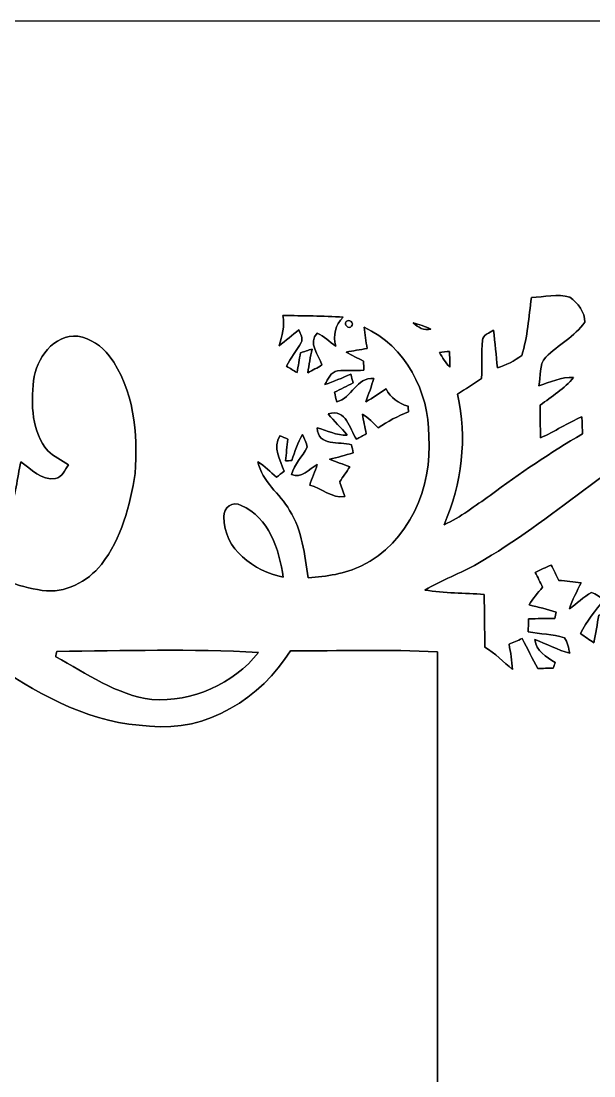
# Model space of a CAD drawing. Header units: centimetres. Extents: x -16.8 to 16.8, y -16.7 to 16.7.
# Drawn here: x 0 to 9.05, y 0 to 16.67 of the extents above; entities that cross this region are included whole.
import ezdxf

# ---------------------------------------------------------------- set-up
doc = ezdxf.new("R2010")
doc.units = ezdxf.units.CM
doc.header["$MEASUREMENT"] = 0
doc.layers.add('Layer 1', color=7, linetype='Continuous')

msp = doc.modelspace()

# ---------------------------------------------------------------- linework, layer by layer
at = {"layer": 'Layer 1', "color": 7}
for points, knots in [([(-16.77458, 16.66875), (-16.77458, 16.66875), (16.77458, 16.66875), (16.77458, 16.66875), (16.77458, 16.66875), (16.77458, 16.66875), (16.77458, -16.66875), (16.77458, -16.66875), (16.77458, -16.66875), (16.77458, -16.66875), (-16.77458, -16.66875), (-16.77458, -16.66875), (-16.77458, -16.66875), (-16.77458, -16.66875), (-16.77458, 16.66875), (-16.77458, 16.66875), (-16.77458, 16.66875), (-16.77458, 16.66875), (-16.77458, 16.66875), (-16.77458, 16.66875)], [0, 0, 0, 0, 0.16666667, 0.16666667, 0.16666667, 0.16666667, 0.33333333, 0.33333333, 0.33333333, 0.33333333, 0.5, 0.5, 0.5, 0.5, 0.66666667, 0.66666667, 0.66666667, 0.66666667, 1, 1, 1, 1]), ([(8.0645, 12.2996), (8.26558, 12.30524), (8.4776, 12.36804), (8.67304, 12.30559), (8.67304, 12.30559), (8.7944, 12.21669), (8.90976, 12.06817), (8.9087, 11.91295), (8.9087, 11.91295), (8.74712, 11.68118), (8.48748, 11.55241), (8.29028, 11.35733), (8.29028, 11.35733), (8.17245, 11.24232), (8.22537, 11.05006), (8.1788, 10.90718), (8.1788, 10.90718), (8.36048, 10.95763), (8.53687, 11.04829), (8.73054, 11.03912), (8.73054, 11.03912), (8.58661, 10.85709), (8.38306, 10.73891), (8.20279, 10.59744), (8.20279, 10.59744), (8.20279, 10.4267), (8.20385, 10.25525), (8.20702, 10.08415), (8.20702, 10.08415), (8.43104, 10.18293), (8.63741, 10.31663), (8.86142, 10.41612), (8.86142, 10.41612), (8.86354, 10.34874), (8.86813, 10.21362), (8.8706, 10.14624), (8.8706, 10.14624), (8.36683, 9.84814), (7.87682, 9.52606), (7.4108, 9.17116), (7.4108, 9.17116), (7.17197, 9.01241), (6.94761, 8.82721), (6.68373, 8.71044), (6.68373, 8.71044), (6.96101, 9.35637), (7.05838, 10.08204), (6.89504, 10.77136), (6.89504, 10.77136), (7.02204, 10.85533), (7.15116, 10.93717), (7.2771, 11.02325), (7.2771, 11.02325), (7.28169, 11.22327), (7.27075, 11.42436), (7.28945, 11.62403), (7.28945, 11.62403), (7.29297, 11.7161), (7.40304, 11.73727), (7.46584, 11.78278), (7.46584, 11.78278), (7.4863, 11.58487), (7.50746, 11.38661), (7.52581, 11.18835), (7.52581, 11.18835), (7.66339, 11.2328), (7.79357, 11.29841), (7.90998, 11.38484), (7.90998, 11.38484), (8.00876, 11.67836), (8.01829, 11.99444), (8.0645, 12.2996)], [0, 0, 0, 0, 0.05263158, 0.05263158, 0.05263158, 0.05263158, 0.10526316, 0.10526316, 0.10526316, 0.10526316, 0.15789474, 0.15789474, 0.15789474, 0.15789474, 0.21052632, 0.21052632, 0.21052632, 0.21052632, 0.26315789, 0.26315789, 0.26315789, 0.26315789, 0.31578947, 0.31578947, 0.31578947, 0.31578947, 0.36842105, 0.36842105, 0.36842105, 0.36842105, 0.42105263, 0.42105263, 0.42105263, 0.42105263, 0.47368421, 0.47368421, 0.47368421, 0.47368421, 0.52631579, 0.52631579, 0.52631579, 0.52631579, 0.57894737, 0.57894737, 0.57894737, 0.57894737, 0.63157895, 0.63157895, 0.63157895, 0.63157895, 0.68421053, 0.68421053, 0.68421053, 0.68421053, 0.73684211, 0.73684211, 0.73684211, 0.73684211, 0.78947368, 0.78947368, 0.78947368, 0.78947368, 0.84210526, 0.84210526, 0.84210526, 0.84210526, 0.89473684, 0.89473684, 0.89473684, 0.89473684, 1, 1, 1, 1]), ([(4.13702, 12.01596), (4.45382, 12.01244), (4.77132, 12.0082), (5.08847, 11.99021), (5.08847, 11.99021), (4.96182, 11.8678), (4.92619, 11.70058), (4.9724, 11.53266), (4.9724, 11.53266), (4.87398, 11.60004), (4.78861, 11.68753), (4.67924, 11.73797), (4.67924, 11.73797), (4.52473, 11.58699), (4.70359, 11.39225), (4.75333, 11.23421), (4.75333, 11.23421), (4.67995, 11.19152), (4.60587, 11.14989), (4.53037, 11.11144), (4.53037, 11.11144), (4.54801, 11.23703), (4.57271, 11.36191), (4.59846, 11.48609), (4.59846, 11.48609), (4.53743, 11.46669), (4.47675, 11.44729), (4.41607, 11.42753), (4.41607, 11.42753), (4.39596, 11.32417), (4.38044, 11.21974), (4.35963, 11.11638), (4.35963, 11.11638), (4.30318, 11.14884), (4.24744, 11.18164), (4.19171, 11.21481), (4.19171, 11.21481), (4.25803, 11.34639), (4.35363, 11.45963), (4.4256, 11.58769), (4.4256, 11.58769), (4.46299, 11.65366), (4.40796, 11.72457), (4.39067, 11.78877), (4.39067, 11.78877), (4.28554, 11.70517), (4.18289, 11.61909), (4.07599, 11.5383), (4.07599, 11.5383), (4.12115, 11.69317), (4.17195, 11.85298), (4.13702, 12.01596)], [0, 0, 0, 0, 0.07142857, 0.07142857, 0.07142857, 0.07142857, 0.14285714, 0.14285714, 0.14285714, 0.14285714, 0.21428571, 0.21428571, 0.21428571, 0.21428571, 0.28571429, 0.28571429, 0.28571429, 0.28571429, 0.35714286, 0.35714286, 0.35714286, 0.35714286, 0.42857143, 0.42857143, 0.42857143, 0.42857143, 0.5, 0.5, 0.5, 0.5, 0.57142857, 0.57142857, 0.57142857, 0.57142857, 0.64285714, 0.64285714, 0.64285714, 0.64285714, 0.71428571, 0.71428571, 0.71428571, 0.71428571, 0.78571429, 0.78571429, 0.78571429, 0.78571429, 0.85714286, 0.85714286, 0.85714286, 0.85714286, 1, 1, 1, 1]), ([(5.13891, 11.92107), (5.18336, 11.96834), (5.26803, 11.89426), (5.22182, 11.84522), (5.22182, 11.84522), (5.1756, 11.79442), (5.09129, 11.87097), (5.13891, 11.92107)], [0, 0, 0, 0, 0.33333333, 0.33333333, 0.33333333, 0.33333333, 1, 1, 1, 1]), ([(6.19689, 11.90131), (6.28685, 11.87556), (6.38845, 11.84275), (6.47629, 11.80112), (6.47629, 11.80112), (6.36729, 11.77396), (6.27168, 11.82687), (6.19689, 11.90131)], [0, 0, 0, 0, 0.33333333, 0.33333333, 0.33333333, 0.33333333, 1, 1, 1, 1]), ([(0.19826, 10.98585), (0.23566, 11.3351), (0.51223, 11.72104), (0.89888, 11.69141), (0.89888, 11.69141), (1.09291, 11.64943), (1.27494, 11.54007), (1.39418, 11.37955), (1.39418, 11.37955), (1.78576, 10.85109), (1.84503, 10.15224), (1.80234, 9.5183), (1.80234, 9.5183), (1.72544, 9.01206), (1.58327, 8.49418), (1.26859, 8.08073), (1.26859, 8.08073), (1.04634, 7.80768), (0.69638, 7.61965), (0.33479, 7.67327), (0.33479, 7.67327), (-0.0575, 7.72654), (-0.43427, 7.88035), (-0.76659, 8.09378), (-0.76659, 8.09378), (-0.51188, 8.31885), (-0.2667, 8.58485), (-0.16722, 8.91752), (-0.16722, 8.91752), (-0.09349, 9.1754), (-0.05962, 9.44245), (-0.00459, 9.70456), (-0.00459, 9.70456), (0.16298, 9.58815), (0.31609, 9.40929), (0.54434, 9.43822), (0.54434, 9.43822), (0.65052, 9.46221), (0.69462, 9.57509), (0.74859, 9.65729), (0.74859, 9.65729), (0.63959, 9.73032), (0.51788, 9.78747), (0.42122, 9.87672), (0.42122, 9.87672), (0.16757, 10.18011), (0.15346, 10.61156), (0.19826, 10.98585)], [0, 0, 0, 0, 0.07692308, 0.07692308, 0.07692308, 0.07692308, 0.15384615, 0.15384615, 0.15384615, 0.15384615, 0.23076923, 0.23076923, 0.23076923, 0.23076923, 0.30769231, 0.30769231, 0.30769231, 0.30769231, 0.38461538, 0.38461538, 0.38461538, 0.38461538, 0.46153846, 0.46153846, 0.46153846, 0.46153846, 0.53846154, 0.53846154, 0.53846154, 0.53846154, 0.61538462, 0.61538462, 0.61538462, 0.61538462, 0.69230769, 0.69230769, 0.69230769, 0.69230769, 0.76923077, 0.76923077, 0.76923077, 0.76923077, 0.84615385, 0.84615385, 0.84615385, 0.84615385, 1, 1, 1, 1]), ([(5.42078, 11.83111), (6.07025, 11.53548), (6.45125, 10.80594), (6.44031, 10.10814), (6.44031, 10.10814), (6.50663, 9.30522), (6.12493, 8.42539), (5.38057, 8.05991), (5.38057, 8.05991), (5.11881, 7.93186), (4.82529, 7.8927), (4.53813, 7.87188), (4.53813, 7.87188), (4.47357, 8.23383), (4.44817, 8.62083), (4.24215, 8.93692), (4.24215, 8.93692), (4.09116, 9.20538), (3.804, 9.38636), (3.74262, 9.70492), (3.74262, 9.70492), (3.8481, 9.63401), (3.93947, 9.54511), (4.03542, 9.46185), (4.03542, 9.46185), (4.07529, 9.49254), (4.11515, 9.52359), (4.15537, 9.55393), (4.15537, 9.55393), (4.09116, 9.73384), (3.97298, 9.92893), (4.08834, 10.1152), (4.08834, 10.1152), (4.12997, 10.09791), (4.1716, 10.08062), (4.21322, 10.06299), (4.21322, 10.06299), (4.20158, 9.94833), (4.18924, 9.83333), (4.17865, 9.71832), (4.17865, 9.71832), (4.20335, 9.71973), (4.25238, 9.72326), (4.27672, 9.72502), (4.27672, 9.72502), (4.32541, 9.86508), (4.3748, 10.00584), (4.44535, 10.13707), (4.44535, 10.13707), (4.47357, 10.07181), (4.50956, 10.00725), (4.51908, 9.93528), (4.51908, 9.93528), (4.4517, 9.78253), (4.312, 9.66929), (4.27179, 9.50242), (4.27179, 9.50242), (4.43195, 9.43081), (4.54907, 9.59661), (4.67924, 9.66011), (4.67924, 9.66011), (4.64256, 9.55146), (4.59952, 9.44527), (4.56036, 9.33767), (4.56036, 9.33767), (4.75015, 9.2897), (4.90714, 9.12354), (5.11281, 9.15529), (5.11281, 9.15529), (5.08776, 9.23537), (5.0613, 9.31474), (5.03414, 9.39341), (5.03414, 9.39341), (5.09023, 9.46891), (5.14385, 9.54581), (5.19218, 9.6266), (5.19218, 9.6266), (5.08529, 9.66576), (4.9784, 9.70351), (4.87292, 9.74372), (4.87292, 9.74372), (4.99674, 9.77618), (5.1241, 9.80722), (5.24722, 9.84638), (5.24722, 9.84638), (5.23875, 9.88942), (5.23064, 9.93211), (5.22252, 9.97479), (5.22252, 9.97479), (5.02779, 10.02912), (4.69371, 9.93987), (4.67642, 10.24079), (4.67642, 10.24079), (4.83306, 10.19986), (4.9851, 10.11908), (5.15091, 10.12684), (5.15091, 10.12684), (5.06166, 10.24749), (4.94277, 10.34203), (4.85211, 10.46127), (4.85211, 10.46127), (5.14632, 10.547), (5.18266, 10.23161), (5.29907, 10.06157), (5.29907, 10.06157), (5.35058, 10.0905), (5.40279, 10.11908), (5.45465, 10.14801), (5.45465, 10.14801), (5.43384, 10.25102), (5.41126, 10.35367), (5.39221, 10.45739), (5.39221, 10.45739), (5.48675, 10.39848), (5.56648, 10.32051), (5.64268, 10.24008), (5.64268, 10.24008), (5.78944, 10.34803), (5.95524, 10.42282), (6.12175, 10.49584), (6.12175, 10.49584), (6.11964, 10.51807), (6.11611, 10.56217), (6.11399, 10.58439), (6.11399, 10.58439), (5.96089, 10.62426), (5.83847, 10.71527), (5.76721, 10.85497), (5.76721, 10.85497), (5.65961, 10.78936), (5.55801, 10.71527), (5.44865, 10.65389), (5.44865, 10.65389), (5.49028, 10.7763), (5.53755, 10.89731), (5.57283, 11.02219), (5.57283, 11.02219), (5.30119, 11.04618), (5.23028, 10.70998), (4.98651, 10.65142), (4.98651, 10.65142), (4.97487, 10.70257), (4.96358, 10.75373), (4.953, 10.80523), (4.953, 10.80523), (5.05213, 10.8518), (5.1502, 10.90048), (5.24651, 10.95269), (5.24651, 10.95269), (5.23416, 10.9982), (5.22252, 11.04371), (5.21053, 11.08886), (5.21053, 11.08886), (5.07612, 11.02889), (4.93995, 10.9728), (4.80095, 10.92553), (4.80095, 10.92553), (4.84822, 11.01019), (4.89126, 11.12626), (5.00168, 11.14037), (5.00168, 11.14037), (5.13891, 11.15801), (5.27897, 11.1439), (5.41761, 11.14989), (5.41761, 11.14989), (5.41479, 11.19893), (5.41232, 11.24761), (5.4102, 11.2963), (5.4102, 11.2963), (5.31742, 11.34286), (5.22499, 11.38626), (5.13715, 11.43917), (5.13715, 11.43917), (5.24616, 11.45822), (5.35587, 11.47657), (5.46594, 11.49385), (5.46594, 11.49385), (5.45218, 11.60674), (5.43384, 11.71857), (5.42078, 11.83111)], [0, 0, 0, 0, 0.02173913, 0.02173913, 0.02173913, 0.02173913, 0.04347826, 0.04347826, 0.04347826, 0.04347826, 0.06521739, 0.06521739, 0.06521739, 0.06521739, 0.08695652, 0.08695652, 0.08695652, 0.08695652, 0.10869565, 0.10869565, 0.10869565, 0.10869565, 0.13043478, 0.13043478, 0.13043478, 0.13043478, 0.15217391, 0.15217391, 0.15217391, 0.15217391, 0.17391304, 0.17391304, 0.17391304, 0.17391304, 0.19565217, 0.19565217, 0.19565217, 0.19565217, 0.2173913, 0.2173913, 0.2173913, 0.2173913, 0.23913043, 0.23913043, 0.23913043, 0.23913043, 0.26086957, 0.26086957, 0.26086957, 0.26086957, 0.2826087, 0.2826087, 0.2826087, 0.2826087, 0.30434783, 0.30434783, 0.30434783, 0.30434783, 0.32608696, 0.32608696, 0.32608696, 0.32608696, 0.34782609, 0.34782609, 0.34782609, 0.34782609, 0.36956522, 0.36956522, 0.36956522, 0.36956522, 0.39130435, 0.39130435, 0.39130435, 0.39130435, 0.41304348, 0.41304348, 0.41304348, 0.41304348, 0.43478261, 0.43478261, 0.43478261, 0.43478261, 0.45652174, 0.45652174, 0.45652174, 0.45652174, 0.47826087, 0.47826087, 0.47826087, 0.47826087, 0.5, 0.5, 0.5, 0.5, 0.52173913, 0.52173913, 0.52173913, 0.52173913, 0.54347826, 0.54347826, 0.54347826, 0.54347826, 0.56521739, 0.56521739, 0.56521739, 0.56521739, 0.58695652, 0.58695652, 0.58695652, 0.58695652, 0.60869565, 0.60869565, 0.60869565, 0.60869565, 0.63043478, 0.63043478, 0.63043478, 0.63043478, 0.65217391, 0.65217391, 0.65217391, 0.65217391, 0.67391304, 0.67391304, 0.67391304, 0.67391304, 0.69565217, 0.69565217, 0.69565217, 0.69565217, 0.7173913, 0.7173913, 0.7173913, 0.7173913, 0.73913043, 0.73913043, 0.73913043, 0.73913043, 0.76086957, 0.76086957, 0.76086957, 0.76086957, 0.7826087, 0.7826087, 0.7826087, 0.7826087, 0.80434783, 0.80434783, 0.80434783, 0.80434783, 0.82608696, 0.82608696, 0.82608696, 0.82608696, 0.84782609, 0.84782609, 0.84782609, 0.84782609, 0.86956522, 0.86956522, 0.86956522, 0.86956522, 0.89130435, 0.89130435, 0.89130435, 0.89130435, 0.91304348, 0.91304348, 0.91304348, 0.91304348, 0.93478261, 0.93478261, 0.93478261, 0.93478261, 0.95652174, 0.95652174, 0.95652174, 0.95652174, 1, 1, 1, 1]), ([(6.61247, 11.43247), (6.65162, 11.4367), (6.72994, 11.44482), (6.7691, 11.44905), (6.7691, 11.44905), (6.77227, 11.36615), (6.77404, 11.28324), (6.77263, 11.19999), (6.77263, 11.19999), (6.71124, 11.27054), (6.65621, 11.35063), (6.61247, 11.43247)], [0, 0, 0, 0, 0.25, 0.25, 0.25, 0.25, 0.5, 0.5, 0.5, 0.5, 1, 1, 1, 1]), ([(10.59744, 10.36179), (11.05958, 10.6045), (11.59827, 10.74843), (12.11897, 10.63554), (12.11897, 10.63554), (12.51373, 10.52442), (12.90708, 10.29159), (13.07924, 9.90106), (13.07924, 9.90106), (13.44048, 9.19057), (13.10217, 8.28463), (12.46117, 7.85918), (12.46117, 7.85918), (12.01879, 7.54415), (11.42541, 7.52404), (10.91741, 7.67009), (10.91741, 7.67009), (10.65953, 7.72901), (10.44857, 7.89728), (10.20586, 7.99394), (10.20586, 7.99394), (9.87107, 8.15587), (9.67987, 8.49771), (9.38389, 8.71185), (9.38389, 8.71185), (9.47737, 8.36895), (9.73067, 8.10154), (9.94198, 7.82496), (9.94198, 7.82496), (9.87989, 7.79674), (9.81781, 7.76852), (9.75642, 7.73994), (9.75642, 7.73994), (9.78323, 7.60589), (9.81851, 7.46972), (9.79523, 7.33213), (9.79523, 7.33213), (9.65835, 7.41821), (9.59838, 7.61189), (9.40823, 7.60271), (9.40823, 7.60271), (9.37436, 7.56532), (9.32109, 7.52475), (9.34685, 7.4676), (9.34685, 7.4676), (9.39165, 7.30956), (9.47102, 7.16315), (9.52747, 7.00828), (9.52747, 7.00828), (9.44174, 6.95396), (9.35743, 6.89892), (9.27241, 6.84459), (9.27241, 6.84459), (9.27911, 7.00581), (9.28793, 7.16668), (9.29499, 7.32755), (9.29499, 7.32755), (9.23925, 7.31273), (9.18386, 7.29756), (9.12883, 7.28239), (9.12883, 7.28239), (9.10414, 7.13634), (9.07979, 6.99064), (9.05122, 6.8453), (9.05122, 6.8453), (8.9789, 6.89187), (8.90799, 6.94055), (8.83779, 6.98923), (8.83779, 6.98923), (8.94009, 7.18256), (9.07062, 7.35894), (9.21138, 7.52546), (9.21138, 7.52546), (9.14894, 7.56779), (9.0865, 7.61294), (9.01418, 7.63729), (9.01418, 7.63729), (8.884, 7.57273), (8.78452, 7.4609), (8.66563, 7.37905), (8.66563, 7.37905), (8.70585, 7.52546), (8.78522, 7.65634), (8.84872, 7.79357), (8.84872, 7.79357), (8.7316, 7.80944), (8.61448, 7.82038), (8.49736, 7.83026), (8.49736, 7.83026), (8.45749, 7.91175), (8.41657, 7.99289), (8.37459, 8.07297), (8.37459, 8.07297), (8.29028, 8.03592), (8.20702, 7.99747), (8.12447, 7.95726), (8.12447, 7.95726), (8.16257, 7.87859), (8.20208, 7.80062), (8.24018, 7.7216), (8.24018, 7.7216), (8.16257, 7.63517), (8.08814, 7.54486), (8.02887, 7.44467), (8.02887, 7.44467), (8.17033, 7.40692), (8.31462, 7.3727), (8.45538, 7.32896), (8.45538, 7.32896), (8.44938, 7.30426), (8.43739, 7.25487), (8.43139, 7.23018), (8.43139, 7.23018), (8.29275, 7.22771), (8.15587, 7.22736), (8.01793, 7.22101), (8.01793, 7.22101), (8.01546, 7.15292), (8.01405, 7.08448), (8.0137, 7.01604), (8.0137, 7.01604), (8.20279, 6.98359), (8.40034, 6.98183), (8.58485, 6.92468), (8.58485, 6.92468), (8.636, 6.85271), (8.64905, 6.7624), (8.67022, 6.67844), (8.67022, 6.67844), (8.47901, 6.731), (8.30404, 6.8266), (8.11883, 6.89434), (8.11883, 6.89434), (8.13682, 6.71019), (8.30121, 6.6234), (8.44056, 6.53274), (8.44056, 6.53274), (8.42962, 6.50311), (8.41869, 6.47347), (8.40811, 6.44384), (8.40811, 6.44384), (8.34778, 6.44243), (8.22748, 6.43961), (8.16751, 6.43819), (8.16751, 6.43819), (8.07896, 6.59306), (8.00206, 6.75358), (7.91633, 6.90986), (7.91633, 6.90986), (7.84684, 6.88128), (7.7784, 6.8513), (7.70996, 6.82166), (7.70996, 6.82166), (7.73465, 6.68972), (7.7597, 6.55779), (7.76287, 6.42302), (7.76287, 6.42302), (7.61929, 6.54191), (7.48912, 6.67702), (7.32966, 6.77474), (7.32966, 6.77474), (7.32296, 7.05273), (7.3212, 7.33037), (7.31802, 7.60801), (7.31802, 7.60801), (7.00511, 7.63199), (6.68902, 7.62635), (6.37928, 7.67821), (6.37928, 7.67821), (6.6481, 7.83696), (6.94584, 7.93856), (7.21466, 8.09696), (7.21466, 8.09696), (8.3947, 8.77323), (9.37507, 9.75395), (10.59744, 10.36179)], [0, 0, 0, 0, 0.02222222, 0.02222222, 0.02222222, 0.02222222, 0.04444444, 0.04444444, 0.04444444, 0.04444444, 0.06666667, 0.06666667, 0.06666667, 0.06666667, 0.08888889, 0.08888889, 0.08888889, 0.08888889, 0.11111111, 0.11111111, 0.11111111, 0.11111111, 0.13333333, 0.13333333, 0.13333333, 0.13333333, 0.15555556, 0.15555556, 0.15555556, 0.15555556, 0.17777778, 0.17777778, 0.17777778, 0.17777778, 0.2, 0.2, 0.2, 0.2, 0.22222222, 0.22222222, 0.22222222, 0.22222222, 0.24444444, 0.24444444, 0.24444444, 0.24444444, 0.26666667, 0.26666667, 0.26666667, 0.26666667, 0.28888889, 0.28888889, 0.28888889, 0.28888889, 0.31111111, 0.31111111, 0.31111111, 0.31111111, 0.33333333, 0.33333333, 0.33333333, 0.33333333, 0.35555556, 0.35555556, 0.35555556, 0.35555556, 0.37777778, 0.37777778, 0.37777778, 0.37777778, 0.4, 0.4, 0.4, 0.4, 0.42222222, 0.42222222, 0.42222222, 0.42222222, 0.44444444, 0.44444444, 0.44444444, 0.44444444, 0.46666667, 0.46666667, 0.46666667, 0.46666667, 0.48888889, 0.48888889, 0.48888889, 0.48888889, 0.51111111, 0.51111111, 0.51111111, 0.51111111, 0.53333333, 0.53333333, 0.53333333, 0.53333333, 0.55555556, 0.55555556, 0.55555556, 0.55555556, 0.57777778, 0.57777778, 0.57777778, 0.57777778, 0.6, 0.6, 0.6, 0.6, 0.62222222, 0.62222222, 0.62222222, 0.62222222, 0.64444444, 0.64444444, 0.64444444, 0.64444444, 0.66666667, 0.66666667, 0.66666667, 0.66666667, 0.68888889, 0.68888889, 0.68888889, 0.68888889, 0.71111111, 0.71111111, 0.71111111, 0.71111111, 0.73333333, 0.73333333, 0.73333333, 0.73333333, 0.75555556, 0.75555556, 0.75555556, 0.75555556, 0.77777778, 0.77777778, 0.77777778, 0.77777778, 0.8, 0.8, 0.8, 0.8, 0.82222222, 0.82222222, 0.82222222, 0.82222222, 0.84444444, 0.84444444, 0.84444444, 0.84444444, 0.86666667, 0.86666667, 0.86666667, 0.86666667, 0.88888889, 0.88888889, 0.88888889, 0.88888889, 0.91111111, 0.91111111, 0.91111111, 0.91111111, 0.93333333, 0.93333333, 0.93333333, 0.93333333, 0.95555556, 0.95555556, 0.95555556, 0.95555556, 1, 1, 1, 1]), ([(3.20569, 8.83779), (3.19052, 8.97855), (3.35315, 9.08826), (3.47592, 9.01453), (3.47592, 9.01453), (3.92007, 8.83109), (4.07987, 8.31462), (4.14267, 7.87894), (4.14267, 7.87894), (3.68124, 7.9816), (3.19476, 8.31497), (3.20569, 8.83779)], [0, 0, 0, 0, 0.25, 0.25, 0.25, 0.25, 0.5, 0.5, 0.5, 0.5, 1, 1, 1, 1]), ([(-3.6255, 6.70807), (-2.74003, 6.72782), (-1.8542, 6.72289), (-0.96873, 6.72183), (-0.96873, 6.72183), (-0.73025, 6.77016), (-0.55598, 6.5853), (-0.37112, 6.47312), (-0.37112, 6.47312), (0.33937, 5.97853), (1.14829, 5.56577), (2.02918, 5.52873), (2.02918, 5.52873), (2.92664, 5.42502), (3.79448, 5.96865), (4.25591, 6.71689), (4.25591, 6.71689), (5.02955, 6.7123), (5.80531, 6.74758), (6.57825, 6.6989), (6.57825, 6.6989), (6.5786, 2.97497), (6.58319, -0.74895), (6.57578, -4.47252), (6.57578, -4.47252), (6.45936, -4.42912), (6.34471, -4.38115), (6.22723, -4.34164), (6.22723, -4.34164), (6.19584, -4.63585), (6.19901, -4.93607), (6.1281, -5.22499), (6.1281, -5.22499), (6.04132, -5.1876), (5.9563, -5.14773), (5.87234, -5.10575), (5.87234, -5.10575), (5.87269, -4.76356), (5.87375, -4.42207), (5.87234, -4.08023), (5.87234, -4.08023), (5.64021, -3.94829), (5.41443, -3.80718), (5.18231, -3.67559), (5.18231, -3.67559), (5.13715, -4.0319), (5.12904, -4.39138), (5.1114, -4.7498), (5.1114, -4.7498), (4.78684, -4.64679), (4.46087, -4.53708), (4.11727, -4.52473), (4.11727, -4.52473), (4.08975, -4.56882), (4.06259, -4.61292), (4.03542, -4.65737), (4.03542, -4.65737), (4.20511, -4.91737), (4.46017, -5.10152), (4.67078, -5.32518), (4.67078, -5.32518), (4.36245, -5.47899), (4.04142, -5.60529), (3.72392, -5.73864), (3.72392, -5.73864), (3.72498, -5.76051), (3.72674, -5.80461), (3.7278, -5.82648), (3.7278, -5.82648), (3.97863, -5.93266), (4.21428, -6.07307), (4.47181, -6.16162), (4.47181, -6.16162), (4.75474, -6.12422), (4.99816, -5.94501), (5.27614, -5.88398), (5.27614, -5.88398), (5.36822, -5.88927), (5.44089, -5.95912), (5.5178, -6.00428), (5.5178, -6.00428), (5.30719, -6.13622), (5.03943, -6.19725), (4.87221, -6.38951), (4.87221, -6.38951), (5.05954, -6.49958), (5.2518, -6.66715), (5.47864, -6.67032), (5.47864, -6.67032), (5.85646, -6.5853), (6.21912, -6.43149), (6.60859, -6.39551), (6.60859, -6.39551), (6.59306, -6.51827), (6.55355, -6.65445), (6.3814, -6.62164), (6.3814, -6.62164), (5.21864, -6.78674), (4.04636, -7.19138), (3.18347, -8.01617), (3.18347, -8.01617), (3.03883, -8.09413), (3.05506, -8.34849), (3.22615, -8.37248), (3.22615, -8.37248), (3.43253, -8.30897), (3.58211, -8.12094), (3.79271, -8.07085), (3.79271, -8.07085), (4.11339, -8.13576), (4.39773, -8.31885), (4.70676, -8.42469), (4.70676, -8.42469), (4.70535, -8.44515), (4.70217, -8.48572), (4.70041, -8.50618), (4.70041, -8.50618), (4.47252, -8.71608), (4.19841, -8.90764), (4.07458, -9.20327), (4.07458, -9.20327), (4.45311, -9.30099), (4.81647, -9.13871), (5.17384, -9.03429), (5.17384, -9.03429), (5.18266, -9.14012), (5.19112, -9.24701), (5.19818, -9.35426), (5.19818, -9.35426), (4.01249, -9.38213), (2.8261, -9.35602), (1.64042, -9.37013), (1.64042, -9.37013), (1.34373, -9.36519), (1.04352, -9.38424), (0.75071, -9.33309), (0.75071, -9.33309), (-0.54575, -8.69844), (-1.92864, -8.07826), (-3.40466, -8.13012), (-3.40466, -8.13012), (-3.87632, -8.11777), (-4.32788, -8.27123), (-4.77696, -8.39258), (-4.77696, -8.39258), (-4.78543, -3.61844), (-4.77626, 1.1557), (-4.78155, 5.92984), (-4.78155, 5.92984), (-4.4263, 5.97041), (-4.02696, 5.9944), (-3.77261, 6.27839), (-3.77261, 6.27839), (-3.64314, 6.38316), (-3.62338, 6.55285), (-3.6255, 6.70807)], [0, 0, 0, 0, 0.025, 0.025, 0.025, 0.025, 0.05, 0.05, 0.05, 0.05, 0.075, 0.075, 0.075, 0.075, 0.1, 0.1, 0.1, 0.1, 0.125, 0.125, 0.125, 0.125, 0.15, 0.15, 0.15, 0.15, 0.175, 0.175, 0.175, 0.175, 0.2, 0.2, 0.2, 0.2, 0.225, 0.225, 0.225, 0.225, 0.25, 0.25, 0.25, 0.25, 0.275, 0.275, 0.275, 0.275, 0.3, 0.3, 0.3, 0.3, 0.325, 0.325, 0.325, 0.325, 0.35, 0.35, 0.35, 0.35, 0.375, 0.375, 0.375, 0.375, 0.4, 0.4, 0.4, 0.4, 0.425, 0.425, 0.425, 0.425, 0.45, 0.45, 0.45, 0.45, 0.475, 0.475, 0.475, 0.475, 0.5, 0.5, 0.5, 0.5, 0.525, 0.525, 0.525, 0.525, 0.55, 0.55, 0.55, 0.55, 0.575, 0.575, 0.575, 0.575, 0.6, 0.6, 0.6, 0.6, 0.625, 0.625, 0.625, 0.625, 0.65, 0.65, 0.65, 0.65, 0.675, 0.675, 0.675, 0.675, 0.7, 0.7, 0.7, 0.7, 0.725, 0.725, 0.725, 0.725, 0.75, 0.75, 0.75, 0.75, 0.775, 0.775, 0.775, 0.775, 0.8, 0.8, 0.8, 0.8, 0.825, 0.825, 0.825, 0.825, 0.85, 0.85, 0.85, 0.85, 0.875, 0.875, 0.875, 0.875, 0.9, 0.9, 0.9, 0.9, 0.925, 0.925, 0.925, 0.925, 0.95, 0.95, 0.95, 0.95, 1, 1, 1, 1]), ([(0.56303, 6.70842), (1.62525, 6.71477), (2.69099, 6.75464), (3.75179, 6.69149), (3.75179, 6.69149), (3.35492, 6.19125), (2.70369, 5.90656), (2.06763, 5.94783), (2.06763, 5.94783), (1.50248, 6.01698), (1.03717, 6.36376), (0.54751, 6.6234), (0.54751, 6.6234), (0.55139, 6.64457), (0.55915, 6.68726), (0.56303, 6.70842)], [0, 0, 0, 0, 0.2, 0.2, 0.2, 0.2, 0.4, 0.4, 0.4, 0.4, 0.6, 0.6, 0.6, 0.6, 1, 1, 1, 1])]:
    msp.add_open_spline(points, degree=3, knots=knots, dxfattribs=at)
at = {"layer": 'Layer 1', "color": 252}
for points, knots in [([(8.0645, 12.2996), (8.01829, 11.99444), (8.00876, 11.67836), (7.90998, 11.38484), (7.90998, 11.38484), (7.79357, 11.29841), (7.66339, 11.2328), (7.52581, 11.18835), (7.52581, 11.18835), (7.50746, 11.38661), (7.4863, 11.58487), (7.46584, 11.78278), (7.46584, 11.78278), (7.40304, 11.73727), (7.29297, 11.7161), (7.28945, 11.62403), (7.28945, 11.62403), (7.27075, 11.42436), (7.28169, 11.22327), (7.2771, 11.02325), (7.2771, 11.02325), (7.15116, 10.93717), (7.02204, 10.85533), (6.89504, 10.77136), (6.89504, 10.77136), (7.05838, 10.08204), (6.96101, 9.35637), (6.68373, 8.71044), (6.68373, 8.71044), (6.94761, 8.82721), (7.17197, 9.01241), (7.4108, 9.17116), (7.4108, 9.17116), (7.87682, 9.52606), (8.36683, 9.84814), (8.8706, 10.14624), (8.8706, 10.14624), (8.86813, 10.21362), (8.86354, 10.34874), (8.86142, 10.41612), (8.86142, 10.41612), (8.63741, 10.31663), (8.43104, 10.18293), (8.20702, 10.08415), (8.20702, 10.08415), (8.20385, 10.25525), (8.20279, 10.4267), (8.20279, 10.59744), (8.20279, 10.59744), (8.38306, 10.73891), (8.58661, 10.85709), (8.73054, 11.03912), (8.73054, 11.03912), (8.53687, 11.04829), (8.36048, 10.95763), (8.1788, 10.90718), (8.1788, 10.90718), (8.22537, 11.05006), (8.17245, 11.24232), (8.29028, 11.35733), (8.29028, 11.35733), (8.48748, 11.55241), (8.74712, 11.68118), (8.9087, 11.91295), (8.9087, 11.91295), (8.90976, 12.06817), (8.7944, 12.21669), (8.67304, 12.30559), (8.67304, 12.30559), (8.4776, 12.36804), (8.26558, 12.30524), (8.0645, 12.2996), (8.0645, 12.2996), (8.0645, 12.2996), (8.0645, 12.2996), (8.0645, 12.2996)], [0, 0, 0, 0, 0.05, 0.05, 0.05, 0.05, 0.1, 0.1, 0.1, 0.1, 0.15, 0.15, 0.15, 0.15, 0.2, 0.2, 0.2, 0.2, 0.25, 0.25, 0.25, 0.25, 0.3, 0.3, 0.3, 0.3, 0.35, 0.35, 0.35, 0.35, 0.4, 0.4, 0.4, 0.4, 0.45, 0.45, 0.45, 0.45, 0.5, 0.5, 0.5, 0.5, 0.55, 0.55, 0.55, 0.55, 0.6, 0.6, 0.6, 0.6, 0.65, 0.65, 0.65, 0.65, 0.7, 0.7, 0.7, 0.7, 0.75, 0.75, 0.75, 0.75, 0.8, 0.8, 0.8, 0.8, 0.85, 0.85, 0.85, 0.85, 0.9, 0.9, 0.9, 0.9, 1, 1, 1, 1]), ([(4.13702, 12.01596), (4.17195, 11.85298), (4.12115, 11.69317), (4.07599, 11.5383), (4.07599, 11.5383), (4.18289, 11.61909), (4.28554, 11.70517), (4.39067, 11.78877), (4.39067, 11.78877), (4.40796, 11.72457), (4.46299, 11.65366), (4.4256, 11.58769), (4.4256, 11.58769), (4.35363, 11.45963), (4.25803, 11.34639), (4.19171, 11.21481), (4.19171, 11.21481), (4.24744, 11.18164), (4.30318, 11.14884), (4.35963, 11.11638), (4.35963, 11.11638), (4.38044, 11.21974), (4.39596, 11.32417), (4.41607, 11.42753), (4.41607, 11.42753), (4.47675, 11.44729), (4.53743, 11.46669), (4.59846, 11.48609), (4.59846, 11.48609), (4.57271, 11.36191), (4.54801, 11.23703), (4.53037, 11.11144), (4.53037, 11.11144), (4.60587, 11.14989), (4.67995, 11.19152), (4.75333, 11.23421), (4.75333, 11.23421), (4.70359, 11.39225), (4.52473, 11.58699), (4.67924, 11.73797), (4.67924, 11.73797), (4.78861, 11.68753), (4.87398, 11.60004), (4.9724, 11.53266), (4.9724, 11.53266), (4.92619, 11.70058), (4.96182, 11.8678), (5.08847, 11.99021), (5.08847, 11.99021), (4.77132, 12.0082), (4.45382, 12.01244), (4.13702, 12.01596), (4.13702, 12.01596), (4.13702, 12.01596), (4.13702, 12.01596), (4.13702, 12.01596)], [0, 0, 0, 0, 0.06666667, 0.06666667, 0.06666667, 0.06666667, 0.13333333, 0.13333333, 0.13333333, 0.13333333, 0.2, 0.2, 0.2, 0.2, 0.26666667, 0.26666667, 0.26666667, 0.26666667, 0.33333333, 0.33333333, 0.33333333, 0.33333333, 0.4, 0.4, 0.4, 0.4, 0.46666667, 0.46666667, 0.46666667, 0.46666667, 0.53333333, 0.53333333, 0.53333333, 0.53333333, 0.6, 0.6, 0.6, 0.6, 0.66666667, 0.66666667, 0.66666667, 0.66666667, 0.73333333, 0.73333333, 0.73333333, 0.73333333, 0.8, 0.8, 0.8, 0.8, 0.86666667, 0.86666667, 0.86666667, 0.86666667, 1, 1, 1, 1]), ([(5.13891, 11.92107), (5.09129, 11.87097), (5.1756, 11.79442), (5.22182, 11.84522), (5.22182, 11.84522), (5.26803, 11.89426), (5.18336, 11.96834), (5.13891, 11.92107), (5.13891, 11.92107), (5.13891, 11.92107), (5.13891, 11.92107), (5.13891, 11.92107)], [0, 0, 0, 0, 0.25, 0.25, 0.25, 0.25, 0.5, 0.5, 0.5, 0.5, 1, 1, 1, 1]), ([(6.19689, 11.90131), (6.27168, 11.82687), (6.36729, 11.77396), (6.47629, 11.80112), (6.47629, 11.80112), (6.38845, 11.84275), (6.28685, 11.87556), (6.19689, 11.90131), (6.19689, 11.90131), (6.19689, 11.90131), (6.19689, 11.90131), (6.19689, 11.90131)], [0, 0, 0, 0, 0.25, 0.25, 0.25, 0.25, 0.5, 0.5, 0.5, 0.5, 1, 1, 1, 1]), ([(0.19826, 10.98585), (0.15346, 10.61156), (0.16757, 10.18011), (0.42122, 9.87672), (0.42122, 9.87672), (0.51788, 9.78747), (0.63959, 9.73032), (0.74859, 9.65729), (0.74859, 9.65729), (0.69462, 9.57509), (0.65052, 9.46221), (0.54434, 9.43822), (0.54434, 9.43822), (0.31609, 9.40929), (0.16298, 9.58815), (-0.00459, 9.70456), (-0.00459, 9.70456), (-0.05962, 9.44245), (-0.09349, 9.1754), (-0.16722, 8.91752), (-0.16722, 8.91752), (-0.2667, 8.58485), (-0.51188, 8.31885), (-0.76659, 8.09378), (-0.76659, 8.09378), (-0.43427, 7.88035), (-0.0575, 7.72654), (0.33479, 7.67327), (0.33479, 7.67327), (0.69638, 7.61965), (1.04634, 7.80768), (1.26859, 8.08073), (1.26859, 8.08073), (1.58327, 8.49418), (1.72544, 9.01206), (1.80234, 9.5183), (1.80234, 9.5183), (1.84503, 10.15224), (1.78576, 10.85109), (1.39418, 11.37955), (1.39418, 11.37955), (1.27494, 11.54007), (1.09291, 11.64943), (0.89888, 11.69141), (0.89888, 11.69141), (0.51223, 11.72104), (0.23566, 11.3351), (0.19826, 10.98585), (0.19826, 10.98585), (0.19826, 10.98585), (0.19826, 10.98585), (0.19826, 10.98585)], [0, 0, 0, 0, 0.07142857, 0.07142857, 0.07142857, 0.07142857, 0.14285714, 0.14285714, 0.14285714, 0.14285714, 0.21428571, 0.21428571, 0.21428571, 0.21428571, 0.28571429, 0.28571429, 0.28571429, 0.28571429, 0.35714286, 0.35714286, 0.35714286, 0.35714286, 0.42857143, 0.42857143, 0.42857143, 0.42857143, 0.5, 0.5, 0.5, 0.5, 0.57142857, 0.57142857, 0.57142857, 0.57142857, 0.64285714, 0.64285714, 0.64285714, 0.64285714, 0.71428571, 0.71428571, 0.71428571, 0.71428571, 0.78571429, 0.78571429, 0.78571429, 0.78571429, 0.85714286, 0.85714286, 0.85714286, 0.85714286, 1, 1, 1, 1]), ([(5.42078, 11.83111), (5.43384, 11.71857), (5.45218, 11.60674), (5.46594, 11.49385), (5.46594, 11.49385), (5.35587, 11.47657), (5.24616, 11.45822), (5.13715, 11.43917), (5.13715, 11.43917), (5.22499, 11.38626), (5.31742, 11.34286), (5.4102, 11.2963), (5.4102, 11.2963), (5.41232, 11.24761), (5.41479, 11.19893), (5.41761, 11.14989), (5.41761, 11.14989), (5.27897, 11.1439), (5.13891, 11.15801), (5.00168, 11.14037), (5.00168, 11.14037), (4.89126, 11.12626), (4.84822, 11.01019), (4.80095, 10.92553), (4.80095, 10.92553), (4.93995, 10.9728), (5.07612, 11.02889), (5.21053, 11.08886), (5.21053, 11.08886), (5.22252, 11.04371), (5.23416, 10.9982), (5.24651, 10.95269), (5.24651, 10.95269), (5.1502, 10.90048), (5.05213, 10.8518), (4.953, 10.80523), (4.953, 10.80523), (4.96358, 10.75373), (4.97487, 10.70257), (4.98651, 10.65142), (4.98651, 10.65142), (5.23028, 10.70998), (5.30119, 11.04618), (5.57283, 11.02219), (5.57283, 11.02219), (5.53755, 10.89731), (5.49028, 10.7763), (5.44865, 10.65389), (5.44865, 10.65389), (5.55801, 10.71527), (5.65961, 10.78936), (5.76721, 10.85497), (5.76721, 10.85497), (5.83847, 10.71527), (5.96089, 10.62426), (6.11399, 10.58439), (6.11399, 10.58439), (6.11611, 10.56217), (6.11964, 10.51807), (6.12175, 10.49584), (6.12175, 10.49584), (5.95524, 10.42282), (5.78944, 10.34803), (5.64268, 10.24008), (5.64268, 10.24008), (5.56648, 10.32051), (5.48675, 10.39848), (5.39221, 10.45739), (5.39221, 10.45739), (5.41126, 10.35367), (5.43384, 10.25102), (5.45465, 10.14801), (5.45465, 10.14801), (5.40279, 10.11908), (5.35058, 10.0905), (5.29907, 10.06157), (5.29907, 10.06157), (5.18266, 10.23161), (5.14632, 10.547), (4.85211, 10.46127), (4.85211, 10.46127), (4.94277, 10.34203), (5.06166, 10.24749), (5.15091, 10.12684), (5.15091, 10.12684), (4.9851, 10.11908), (4.83306, 10.19986), (4.67642, 10.24079), (4.67642, 10.24079), (4.69371, 9.93987), (5.02779, 10.02912), (5.22252, 9.97479), (5.22252, 9.97479), (5.23064, 9.93211), (5.23875, 9.88942), (5.24722, 9.84638), (5.24722, 9.84638), (5.1241, 9.80722), (4.99674, 9.77618), (4.87292, 9.74372), (4.87292, 9.74372), (4.9784, 9.70351), (5.08529, 9.66576), (5.19218, 9.6266), (5.19218, 9.6266), (5.14385, 9.54581), (5.09023, 9.46891), (5.03414, 9.39341), (5.03414, 9.39341), (5.0613, 9.31474), (5.08776, 9.23537), (5.11281, 9.15529), (5.11281, 9.15529), (4.90714, 9.12354), (4.75015, 9.2897), (4.56036, 9.33767), (4.56036, 9.33767), (4.59952, 9.44527), (4.64256, 9.55146), (4.67924, 9.66011), (4.67924, 9.66011), (4.54907, 9.59661), (4.43195, 9.43081), (4.27179, 9.50242), (4.27179, 9.50242), (4.312, 9.66929), (4.4517, 9.78253), (4.51908, 9.93528), (4.51908, 9.93528), (4.50956, 10.00725), (4.47357, 10.07181), (4.44535, 10.13707), (4.44535, 10.13707), (4.3748, 10.00584), (4.32541, 9.86508), (4.27672, 9.72502), (4.27672, 9.72502), (4.25238, 9.72326), (4.20335, 9.71973), (4.17865, 9.71832), (4.17865, 9.71832), (4.18924, 9.83333), (4.20158, 9.94833), (4.21322, 10.06299), (4.21322, 10.06299), (4.1716, 10.08062), (4.12997, 10.09791), (4.08834, 10.1152), (4.08834, 10.1152), (3.97298, 9.92893), (4.09116, 9.73384), (4.15537, 9.55393), (4.15537, 9.55393), (4.11515, 9.52359), (4.07529, 9.49254), (4.03542, 9.46185), (4.03542, 9.46185), (3.93947, 9.54511), (3.8481, 9.63401), (3.74262, 9.70492), (3.74262, 9.70492), (3.804, 9.38636), (4.09116, 9.20538), (4.24215, 8.93692), (4.24215, 8.93692), (4.44817, 8.62083), (4.47357, 8.23383), (4.53813, 7.87188), (4.53813, 7.87188), (4.82529, 7.8927), (5.11881, 7.93186), (5.38057, 8.05991), (5.38057, 8.05991), (6.12493, 8.42539), (6.50663, 9.30522), (6.44031, 10.10814), (6.44031, 10.10814), (6.45125, 10.80594), (6.07025, 11.53548), (5.42078, 11.83111), (5.42078, 11.83111), (5.42078, 11.83111), (5.42078, 11.83111), (5.42078, 11.83111)], [0, 0, 0, 0, 0.0212766, 0.0212766, 0.0212766, 0.0212766, 0.04255319, 0.04255319, 0.04255319, 0.04255319, 0.06382979, 0.06382979, 0.06382979, 0.06382979, 0.08510638, 0.08510638, 0.08510638, 0.08510638, 0.10638298, 0.10638298, 0.10638298, 0.10638298, 0.12765957, 0.12765957, 0.12765957, 0.12765957, 0.14893617, 0.14893617, 0.14893617, 0.14893617, 0.17021277, 0.17021277, 0.17021277, 0.17021277, 0.19148936, 0.19148936, 0.19148936, 0.19148936, 0.21276596, 0.21276596, 0.21276596, 0.21276596, 0.23404255, 0.23404255, 0.23404255, 0.23404255, 0.25531915, 0.25531915, 0.25531915, 0.25531915, 0.27659574, 0.27659574, 0.27659574, 0.27659574, 0.29787234, 0.29787234, 0.29787234, 0.29787234, 0.31914894, 0.31914894, 0.31914894, 0.31914894, 0.34042553, 0.34042553, 0.34042553, 0.34042553, 0.36170213, 0.36170213, 0.36170213, 0.36170213, 0.38297872, 0.38297872, 0.38297872, 0.38297872, 0.40425532, 0.40425532, 0.40425532, 0.40425532, 0.42553191, 0.42553191, 0.42553191, 0.42553191, 0.44680851, 0.44680851, 0.44680851, 0.44680851, 0.46808511, 0.46808511, 0.46808511, 0.46808511, 0.4893617, 0.4893617, 0.4893617, 0.4893617, 0.5106383, 0.5106383, 0.5106383, 0.5106383, 0.53191489, 0.53191489, 0.53191489, 0.53191489, 0.55319149, 0.55319149, 0.55319149, 0.55319149, 0.57446809, 0.57446809, 0.57446809, 0.57446809, 0.59574468, 0.59574468, 0.59574468, 0.59574468, 0.61702128, 0.61702128, 0.61702128, 0.61702128, 0.63829787, 0.63829787, 0.63829787, 0.63829787, 0.65957447, 0.65957447, 0.65957447, 0.65957447, 0.68085106, 0.68085106, 0.68085106, 0.68085106, 0.70212766, 0.70212766, 0.70212766, 0.70212766, 0.72340426, 0.72340426, 0.72340426, 0.72340426, 0.74468085, 0.74468085, 0.74468085, 0.74468085, 0.76595745, 0.76595745, 0.76595745, 0.76595745, 0.78723404, 0.78723404, 0.78723404, 0.78723404, 0.80851064, 0.80851064, 0.80851064, 0.80851064, 0.82978723, 0.82978723, 0.82978723, 0.82978723, 0.85106383, 0.85106383, 0.85106383, 0.85106383, 0.87234043, 0.87234043, 0.87234043, 0.87234043, 0.89361702, 0.89361702, 0.89361702, 0.89361702, 0.91489362, 0.91489362, 0.91489362, 0.91489362, 0.93617021, 0.93617021, 0.93617021, 0.93617021, 0.95744681, 0.95744681, 0.95744681, 0.95744681, 1, 1, 1, 1]), ([(6.61247, 11.43247), (6.65621, 11.35063), (6.71124, 11.27054), (6.77263, 11.19999), (6.77263, 11.19999), (6.77404, 11.28324), (6.77227, 11.36615), (6.7691, 11.44905), (6.7691, 11.44905), (6.72994, 11.44482), (6.65162, 11.4367), (6.61247, 11.43247), (6.61247, 11.43247), (6.61247, 11.43247), (6.61247, 11.43247), (6.61247, 11.43247)], [0, 0, 0, 0, 0.2, 0.2, 0.2, 0.2, 0.4, 0.4, 0.4, 0.4, 0.6, 0.6, 0.6, 0.6, 1, 1, 1, 1]), ([(10.59744, 10.36179), (9.37507, 9.75395), (8.3947, 8.77323), (7.21466, 8.09696), (7.21466, 8.09696), (6.94584, 7.93856), (6.6481, 7.83696), (6.37928, 7.67821), (6.37928, 7.67821), (6.68902, 7.62635), (7.00511, 7.63199), (7.31802, 7.60801), (7.31802, 7.60801), (7.3212, 7.33037), (7.32296, 7.05273), (7.32966, 6.77474), (7.32966, 6.77474), (7.48912, 6.67702), (7.61929, 6.54191), (7.76287, 6.42302), (7.76287, 6.42302), (7.7597, 6.55779), (7.73465, 6.68972), (7.70996, 6.82166), (7.70996, 6.82166), (7.7784, 6.8513), (7.84684, 6.88128), (7.91633, 6.90986), (7.91633, 6.90986), (8.00206, 6.75358), (8.07896, 6.59306), (8.16751, 6.43819), (8.16751, 6.43819), (8.22748, 6.43961), (8.34778, 6.44243), (8.40811, 6.44384), (8.40811, 6.44384), (8.41869, 6.47347), (8.42962, 6.50311), (8.44056, 6.53274), (8.44056, 6.53274), (8.30121, 6.6234), (8.13682, 6.71019), (8.11883, 6.89434), (8.11883, 6.89434), (8.30404, 6.8266), (8.47901, 6.731), (8.67022, 6.67844), (8.67022, 6.67844), (8.64905, 6.7624), (8.636, 6.85271), (8.58485, 6.92468), (8.58485, 6.92468), (8.40034, 6.98183), (8.20279, 6.98359), (8.0137, 7.01604), (8.0137, 7.01604), (8.01405, 7.08448), (8.01546, 7.15292), (8.01793, 7.22101), (8.01793, 7.22101), (8.15587, 7.22736), (8.29275, 7.22771), (8.43139, 7.23018), (8.43139, 7.23018), (8.43739, 7.25487), (8.44938, 7.30426), (8.45538, 7.32896), (8.45538, 7.32896), (8.31462, 7.3727), (8.17033, 7.40692), (8.02887, 7.44467), (8.02887, 7.44467), (8.08814, 7.54486), (8.16257, 7.63517), (8.24018, 7.7216), (8.24018, 7.7216), (8.20208, 7.80062), (8.16257, 7.87859), (8.12447, 7.95726), (8.12447, 7.95726), (8.20702, 7.99747), (8.29028, 8.03592), (8.37459, 8.07297), (8.37459, 8.07297), (8.41657, 7.99289), (8.45749, 7.91175), (8.49736, 7.83026), (8.49736, 7.83026), (8.61448, 7.82038), (8.7316, 7.80944), (8.84872, 7.79357), (8.84872, 7.79357), (8.78522, 7.65634), (8.70585, 7.52546), (8.66563, 7.37905), (8.66563, 7.37905), (8.78452, 7.4609), (8.884, 7.57273), (9.01418, 7.63729), (9.01418, 7.63729), (9.0865, 7.61294), (9.14894, 7.56779), (9.21138, 7.52546), (9.21138, 7.52546), (9.07062, 7.35894), (8.94009, 7.18256), (8.83779, 6.98923), (8.83779, 6.98923), (8.90799, 6.94055), (8.9789, 6.89187), (9.05122, 6.8453), (9.05122, 6.8453), (9.07979, 6.99064), (9.10414, 7.13634), (9.12883, 7.28239), (9.12883, 7.28239), (9.18386, 7.29756), (9.23925, 7.31273), (9.29499, 7.32755), (9.29499, 7.32755), (9.28793, 7.16668), (9.27911, 7.00581), (9.27241, 6.84459), (9.27241, 6.84459), (9.35743, 6.89892), (9.44174, 6.95396), (9.52747, 7.00828), (9.52747, 7.00828), (9.47102, 7.16315), (9.39165, 7.30956), (9.34685, 7.4676), (9.34685, 7.4676), (9.32109, 7.52475), (9.37436, 7.56532), (9.40823, 7.60271), (9.40823, 7.60271), (9.59838, 7.61189), (9.65835, 7.41821), (9.79523, 7.33213), (9.79523, 7.33213), (9.81851, 7.46972), (9.78323, 7.60589), (9.75642, 7.73994), (9.75642, 7.73994), (9.81781, 7.76852), (9.87989, 7.79674), (9.94198, 7.82496), (9.94198, 7.82496), (9.73067, 8.10154), (9.47737, 8.36895), (9.38389, 8.71185), (9.38389, 8.71185), (9.67987, 8.49771), (9.87107, 8.15587), (10.20586, 7.99394), (10.20586, 7.99394), (10.44857, 7.89728), (10.65953, 7.72901), (10.91741, 7.67009), (10.91741, 7.67009), (11.42541, 7.52404), (12.01879, 7.54415), (12.46117, 7.85918), (12.46117, 7.85918), (13.10217, 8.28463), (13.44048, 9.19057), (13.07924, 9.90106), (13.07924, 9.90106), (12.90708, 10.29159), (12.51373, 10.52442), (12.11897, 10.63554), (12.11897, 10.63554), (11.59827, 10.74843), (11.05958, 10.6045), (10.59744, 10.36179), (10.59744, 10.36179), (10.59744, 10.36179), (10.59744, 10.36179), (10.59744, 10.36179)], [0, 0, 0, 0, 0.02173913, 0.02173913, 0.02173913, 0.02173913, 0.04347826, 0.04347826, 0.04347826, 0.04347826, 0.06521739, 0.06521739, 0.06521739, 0.06521739, 0.08695652, 0.08695652, 0.08695652, 0.08695652, 0.10869565, 0.10869565, 0.10869565, 0.10869565, 0.13043478, 0.13043478, 0.13043478, 0.13043478, 0.15217391, 0.15217391, 0.15217391, 0.15217391, 0.17391304, 0.17391304, 0.17391304, 0.17391304, 0.19565217, 0.19565217, 0.19565217, 0.19565217, 0.2173913, 0.2173913, 0.2173913, 0.2173913, 0.23913043, 0.23913043, 0.23913043, 0.23913043, 0.26086957, 0.26086957, 0.26086957, 0.26086957, 0.2826087, 0.2826087, 0.2826087, 0.2826087, 0.30434783, 0.30434783, 0.30434783, 0.30434783, 0.32608696, 0.32608696, 0.32608696, 0.32608696, 0.34782609, 0.34782609, 0.34782609, 0.34782609, 0.36956522, 0.36956522, 0.36956522, 0.36956522, 0.39130435, 0.39130435, 0.39130435, 0.39130435, 0.41304348, 0.41304348, 0.41304348, 0.41304348, 0.43478261, 0.43478261, 0.43478261, 0.43478261, 0.45652174, 0.45652174, 0.45652174, 0.45652174, 0.47826087, 0.47826087, 0.47826087, 0.47826087, 0.5, 0.5, 0.5, 0.5, 0.52173913, 0.52173913, 0.52173913, 0.52173913, 0.54347826, 0.54347826, 0.54347826, 0.54347826, 0.56521739, 0.56521739, 0.56521739, 0.56521739, 0.58695652, 0.58695652, 0.58695652, 0.58695652, 0.60869565, 0.60869565, 0.60869565, 0.60869565, 0.63043478, 0.63043478, 0.63043478, 0.63043478, 0.65217391, 0.65217391, 0.65217391, 0.65217391, 0.67391304, 0.67391304, 0.67391304, 0.67391304, 0.69565217, 0.69565217, 0.69565217, 0.69565217, 0.7173913, 0.7173913, 0.7173913, 0.7173913, 0.73913043, 0.73913043, 0.73913043, 0.73913043, 0.76086957, 0.76086957, 0.76086957, 0.76086957, 0.7826087, 0.7826087, 0.7826087, 0.7826087, 0.80434783, 0.80434783, 0.80434783, 0.80434783, 0.82608696, 0.82608696, 0.82608696, 0.82608696, 0.84782609, 0.84782609, 0.84782609, 0.84782609, 0.86956522, 0.86956522, 0.86956522, 0.86956522, 0.89130435, 0.89130435, 0.89130435, 0.89130435, 0.91304348, 0.91304348, 0.91304348, 0.91304348, 0.93478261, 0.93478261, 0.93478261, 0.93478261, 0.95652174, 0.95652174, 0.95652174, 0.95652174, 1, 1, 1, 1]), ([(3.20569, 8.83779), (3.19476, 8.31497), (3.68124, 7.9816), (4.14267, 7.87894), (4.14267, 7.87894), (4.07987, 8.31462), (3.92007, 8.83109), (3.47592, 9.01453), (3.47592, 9.01453), (3.35315, 9.08826), (3.19052, 8.97855), (3.20569, 8.83779), (3.20569, 8.83779), (3.20569, 8.83779), (3.20569, 8.83779), (3.20569, 8.83779)], [0, 0, 0, 0, 0.2, 0.2, 0.2, 0.2, 0.4, 0.4, 0.4, 0.4, 0.6, 0.6, 0.6, 0.6, 1, 1, 1, 1]), ([(-3.6255, 6.70807), (-3.62338, 6.55285), (-3.64314, 6.38316), (-3.77261, 6.27839), (-3.77261, 6.27839), (-4.02696, 5.9944), (-4.4263, 5.97041), (-4.78155, 5.92984), (-4.78155, 5.92984), (-4.77626, 1.1557), (-4.78543, -3.61844), (-4.77696, -8.39258), (-4.77696, -8.39258), (-4.32788, -8.27123), (-3.87632, -8.11777), (-3.40466, -8.13012), (-3.40466, -8.13012), (-1.92864, -8.07826), (-0.54575, -8.69844), (0.75071, -9.33309), (0.75071, -9.33309), (1.04352, -9.38424), (1.34373, -9.36519), (1.64042, -9.37013), (1.64042, -9.37013), (2.8261, -9.35602), (4.01249, -9.38213), (5.19818, -9.35426), (5.19818, -9.35426), (5.19112, -9.24701), (5.18266, -9.14012), (5.17384, -9.03429), (5.17384, -9.03429), (4.81647, -9.13871), (4.45311, -9.30099), (4.07458, -9.20327), (4.07458, -9.20327), (4.19841, -8.90764), (4.47252, -8.71608), (4.70041, -8.50618), (4.70041, -8.50618), (4.70217, -8.48572), (4.70535, -8.44515), (4.70676, -8.42469), (4.70676, -8.42469), (4.39773, -8.31885), (4.11339, -8.13576), (3.79271, -8.07085), (3.79271, -8.07085), (3.58211, -8.12094), (3.43253, -8.30897), (3.22615, -8.37248), (3.22615, -8.37248), (3.05506, -8.34849), (3.03883, -8.09413), (3.18347, -8.01617), (3.18347, -8.01617), (4.04636, -7.19138), (5.21864, -6.78674), (6.3814, -6.62164), (6.3814, -6.62164), (6.55355, -6.65445), (6.59306, -6.51827), (6.60859, -6.39551), (6.60859, -6.39551), (6.21912, -6.43149), (5.85646, -6.5853), (5.47864, -6.67032), (5.47864, -6.67032), (5.2518, -6.66715), (5.05954, -6.49958), (4.87221, -6.38951), (4.87221, -6.38951), (5.03943, -6.19725), (5.30719, -6.13622), (5.5178, -6.00428), (5.5178, -6.00428), (5.44089, -5.95912), (5.36822, -5.88927), (5.27614, -5.88398), (5.27614, -5.88398), (4.99816, -5.94501), (4.75474, -6.12422), (4.47181, -6.16162), (4.47181, -6.16162), (4.21428, -6.07307), (3.97863, -5.93266), (3.7278, -5.82648), (3.7278, -5.82648), (3.72674, -5.80461), (3.72498, -5.76051), (3.72392, -5.73864), (3.72392, -5.73864), (4.04142, -5.60529), (4.36245, -5.47899), (4.67078, -5.32518), (4.67078, -5.32518), (4.46017, -5.10152), (4.20511, -4.91737), (4.03542, -4.65737), (4.03542, -4.65737), (4.06259, -4.61292), (4.08975, -4.56882), (4.11727, -4.52473), (4.11727, -4.52473), (4.46087, -4.53708), (4.78684, -4.64679), (5.1114, -4.7498), (5.1114, -4.7498), (5.12904, -4.39138), (5.13715, -4.0319), (5.18231, -3.67559), (5.18231, -3.67559), (5.41443, -3.80718), (5.64021, -3.94829), (5.87234, -4.08023), (5.87234, -4.08023), (5.87375, -4.42207), (5.87269, -4.76356), (5.87234, -5.10575), (5.87234, -5.10575), (5.9563, -5.14773), (6.04132, -5.1876), (6.1281, -5.22499), (6.1281, -5.22499), (6.19901, -4.93607), (6.19584, -4.63585), (6.22723, -4.34164), (6.22723, -4.34164), (6.34471, -4.38115), (6.45936, -4.42912), (6.57578, -4.47252), (6.57578, -4.47252), (6.58319, -0.74895), (6.5786, 2.97497), (6.57825, 6.6989), (6.57825, 6.6989), (5.80531, 6.74758), (5.02955, 6.7123), (4.25591, 6.71689), (4.25591, 6.71689), (3.79448, 5.96865), (2.92664, 5.42502), (2.02918, 5.52873), (2.02918, 5.52873), (1.14829, 5.56577), (0.33937, 5.97853), (-0.37112, 6.47312), (-0.37112, 6.47312), (-0.55598, 6.5853), (-0.73025, 6.77016), (-0.96873, 6.72183), (-0.96873, 6.72183), (-1.8542, 6.72289), (-2.74003, 6.72782), (-3.6255, 6.70807), (-3.6255, 6.70807), (-3.6255, 6.70807), (-3.6255, 6.70807), (-3.6255, 6.70807)], [0, 0, 0, 0, 0.02439024, 0.02439024, 0.02439024, 0.02439024, 0.04878049, 0.04878049, 0.04878049, 0.04878049, 0.07317073, 0.07317073, 0.07317073, 0.07317073, 0.09756098, 0.09756098, 0.09756098, 0.09756098, 0.12195122, 0.12195122, 0.12195122, 0.12195122, 0.14634146, 0.14634146, 0.14634146, 0.14634146, 0.17073171, 0.17073171, 0.17073171, 0.17073171, 0.19512195, 0.19512195, 0.19512195, 0.19512195, 0.2195122, 0.2195122, 0.2195122, 0.2195122, 0.24390244, 0.24390244, 0.24390244, 0.24390244, 0.26829268, 0.26829268, 0.26829268, 0.26829268, 0.29268293, 0.29268293, 0.29268293, 0.29268293, 0.31707317, 0.31707317, 0.31707317, 0.31707317, 0.34146341, 0.34146341, 0.34146341, 0.34146341, 0.36585366, 0.36585366, 0.36585366, 0.36585366, 0.3902439, 0.3902439, 0.3902439, 0.3902439, 0.41463415, 0.41463415, 0.41463415, 0.41463415, 0.43902439, 0.43902439, 0.43902439, 0.43902439, 0.46341463, 0.46341463, 0.46341463, 0.46341463, 0.48780488, 0.48780488, 0.48780488, 0.48780488, 0.51219512, 0.51219512, 0.51219512, 0.51219512, 0.53658537, 0.53658537, 0.53658537, 0.53658537, 0.56097561, 0.56097561, 0.56097561, 0.56097561, 0.58536585, 0.58536585, 0.58536585, 0.58536585, 0.6097561, 0.6097561, 0.6097561, 0.6097561, 0.63414634, 0.63414634, 0.63414634, 0.63414634, 0.65853659, 0.65853659, 0.65853659, 0.65853659, 0.68292683, 0.68292683, 0.68292683, 0.68292683, 0.70731707, 0.70731707, 0.70731707, 0.70731707, 0.73170732, 0.73170732, 0.73170732, 0.73170732, 0.75609756, 0.75609756, 0.75609756, 0.75609756, 0.7804878, 0.7804878, 0.7804878, 0.7804878, 0.80487805, 0.80487805, 0.80487805, 0.80487805, 0.82926829, 0.82926829, 0.82926829, 0.82926829, 0.85365854, 0.85365854, 0.85365854, 0.85365854, 0.87804878, 0.87804878, 0.87804878, 0.87804878, 0.90243902, 0.90243902, 0.90243902, 0.90243902, 0.92682927, 0.92682927, 0.92682927, 0.92682927, 0.95121951, 0.95121951, 0.95121951, 0.95121951, 1, 1, 1, 1]), ([(0.56303, 6.70842), (0.55915, 6.68726), (0.55139, 6.64457), (0.54751, 6.6234), (0.54751, 6.6234), (1.03717, 6.36376), (1.50248, 6.01698), (2.06763, 5.94783), (2.06763, 5.94783), (2.70369, 5.90656), (3.35492, 6.19125), (3.75179, 6.69149), (3.75179, 6.69149), (2.69099, 6.75464), (1.62525, 6.71477), (0.56303, 6.70842), (0.56303, 6.70842), (0.56303, 6.70842), (0.56303, 6.70842), (0.56303, 6.70842)], [0, 0, 0, 0, 0.16666667, 0.16666667, 0.16666667, 0.16666667, 0.33333333, 0.33333333, 0.33333333, 0.33333333, 0.5, 0.5, 0.5, 0.5, 0.66666667, 0.66666667, 0.66666667, 0.66666667, 1, 1, 1, 1])]:
    msp.add_open_spline(points, degree=3, knots=knots, dxfattribs=at)

doc.saveas('drawing.dxf')
